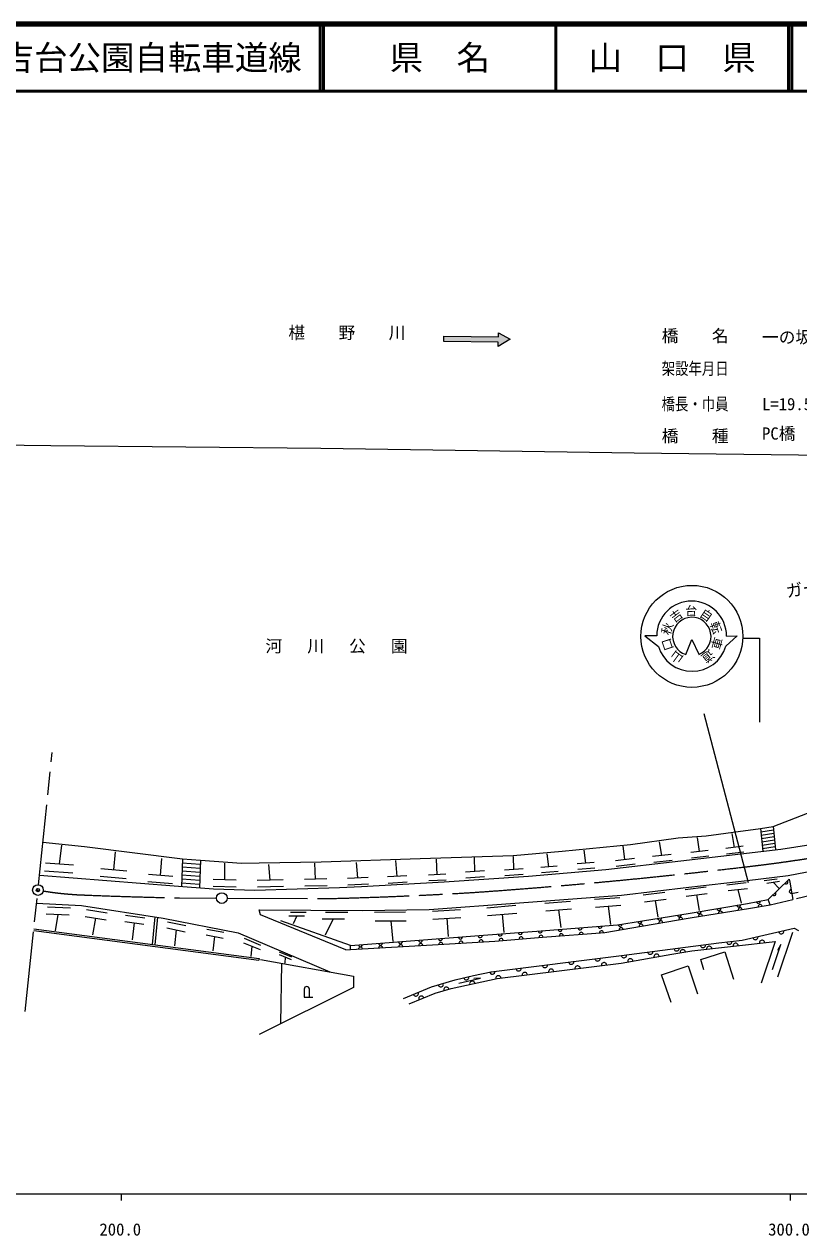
# Model space of a CAD drawing. Units: millimetres, scale not verified. Extents: x 40000 to 680000, y 20000 to 380000.
# Drawn here: x 253488 to 369306, y 198715 to 380000 of the extents above; entities that cross this region are included whole.
import ezdxf
from ezdxf.enums import TextEntityAlignment as Align

# ---------------------------------------------------------------- set-up
doc = ezdxf.new("R2010")
doc.units = ezdxf.units.MM
doc.header["$LTSCALE"] = 1000
doc.header["$PDMODE"] = 32
doc.header["$PDSIZE"] = 500
doc.linetypes.add('CHAIN', pattern=[18.5, 12, -1.5, 3.5, -1.5])
for name, color, linetype, lineweight in [('M-BGD', 7, 'Continuous', 13), ('M-BMK', 2, 'CHAIN', 13), ('M-BMK-SRVR', 3, 'Continuous', 13), ('M-STR-HTXT', 7, 'Continuous', 13), ('M-STR-STRC', 7, 'Continuous', 13), ('M-TTL', 2, 'Continuous', 140), ('M-TTL-BAND', 7, 'Continuous', 25), ('M-TTL-LINE', 7, 'Continuous', 50)]:
    doc.layers.add(name, color=color, linetype=linetype, lineweight=lineweight)
for name, color, linetype in [('M-BGD-HTXT', 7, 'Continuous'), ('M-OTRS', 6, 'Continuous'), ('M-TTL-TXT', 7, 'Continuous')]:
    doc.layers.add(name, color=color, linetype=linetype)
doc.styles.add('ＭＳ ゴシック', font='')
doc.styles.get('ＭＳ ゴシック').set_extended_font_data('MS Gothic')

# ---------------------------------------------------------------- blocks, each defined once
blk = doc.blocks.new('記念碑')
at = {"color": 7, "linetype": 'Continuous', "lineweight": 13}
for p, q in [((-0.6, 1.9), (-0.6, 0)), ((-0.6, 0), (1.4, 0)), ((0.6, 0), (0.6, 1.9))]:
    blk.add_line(p, q, dxfattribs=at)
blk.add_arc((0, 1.9), 0.6, 0, 180, dxfattribs=at)

msp = doc.modelspace()

# ---------------------------------------------------------------- hatches: boundary and pattern name
at = {"layer": 'M-BGD'}
msp.add_hatch(color=256, dxfattribs=at).paths.add_polyline_path([(324410, 333848), (326157, 332851), (324355, 331756), (324368, 332426), (316220, 332546), (316242, 333341), (324389, 333217)])

# ---------------------------------------------------------------- linework, layer by layer
for p, q in [((316246, 333341), (316242, 333338)), ((231142, 317308), (257456, 316968)), ((257456, 316968), (297846, 316560)), ((297846, 316560), (344695, 315880)), ((344695, 315880), (378013, 315472)), ((365480, 259937), (373042, 262894)), ((360263, 259231), (363599, 259660)), ((363599, 259660), (365480, 259937)), ((363599, 259660), (363950, 256271)), ((363650, 259163), (365532, 259439)), ((365480, 259937), (365838, 256493)), ((256284, 257613), (262473, 256951)), ((344170, 257246), (351270, 258243)), ((348834, 255616), (348485, 257678)), ((351270, 258243), (355441, 258572)), ((354449, 256211), (354181, 258298)), ((355441, 258572), (360263, 259231)), ((359680, 256828), (359349, 258902)), ((363702, 258665), (365584, 258941)), ((363754, 258167), (365635, 258443)), ((363805, 257669), (365687, 257946)), ((363857, 257172), (365739, 257448)), ((366605, 256583), (376595, 258118)), ((258781, 254340), (259122, 257183)), ((262473, 256951), (277130, 255111)), ((266886, 253459), (267140, 256140)), ((312680, 255151), (326622, 255614)), ((326622, 255614), (333915, 256239)), ((331956, 253932), (331695, 255850)), ((333915, 256239), (344170, 257246)), ((337452, 254450), (337240, 256437)), ((343316, 255006), (343063, 257051)), ((350207, 255765), (347460, 255466)), ((351659, 254828), (366605, 256583)), ((355741, 256361), (353157, 256062)), ((360972, 256991), (358388, 256665)), ((361109, 256134), (358525, 255808)), ((363909, 256674), (365790, 256950)), ((260875, 254190), (256687, 254489)), ((273885, 252634), (274076, 255188)), ((277130, 255111), (277005, 250989)), ((277093, 253910), (279789, 253729)), ((277112, 254510), (279807, 254329)), ((277130, 255110), (279826, 254929)), ((279825, 254929), (279700, 250788)), ((279825, 254929), (285965, 254466)), ((283474, 251982), (283502, 254450)), ((285965, 254466), (288605, 254506)), ((288605, 254506), (297912, 254687)), ((290253, 251929), (290079, 254293)), ((297055, 252073), (296939, 254474)), ((297912, 254687), (312680, 255151)), ((303364, 252253), (303194, 254580)), ((309255, 252480), (309071, 254854)), ((315239, 252743), (315121, 255058)), ((320890, 253211), (320795, 255295)), ((326696, 253518), (326633, 255453)), ((333198, 254041), (330714, 253823)), ((338721, 254550), (336183, 254350)), ((340437, 253518), (351659, 254828)), ((344749, 255187), (341884, 254825)), ((344858, 254311), (341993, 253948)), ((350357, 254881), (347610, 254582)), ((355851, 255501), (353267, 255202)), ((255772, 252694), (275905, 251071)), ((260729, 252972), (256540, 253271)), ((268736, 252126), (264819, 252493)), ((268845, 253275), (264928, 253642)), ((275721, 252491), (272049, 252777)), ((277039, 252109), (279735, 251929)), ((277057, 252710), (279753, 252529)), ((277075, 253310), (279771, 253129)), ((285196, 251928), (281751, 252037)), ((292191, 251990), (288315, 251868)), ((298728, 252114), (295382, 252032)), ((304914, 252335), (301813, 252171)), ((310683, 252562), (307827, 252399)), ((316526, 252807), (313952, 252680)), ((316261, 251685), (328873, 252531)), ((322291, 253307), (319490, 253116)), ((322332, 252414), (319530, 252223)), ((328083, 253613), (325309, 253422)), ((328111, 252783), (325336, 252593)), ((328873, 252531), (340437, 253518)), ((333309, 253219), (330825, 253001)), ((338812, 253706), (336273, 253506)), ((361588, 251888), (367713, 252641)), ((364153, 251883), (366075, 252146)), ((364722, 249042), (367847, 252082)), ((367713, 252641), (372649, 253568)), ((367847, 252082), (367960, 251617)), ((368957, 249194), (383856, 252670)), ((275640, 251396), (271968, 251682)), ((275905, 251071), (281783, 250633)), ((277021, 251509), (279717, 251328)), ((285184, 250870), (281739, 250979)), ((281783, 250633), (287948, 250422)), ((287948, 250422), (300610, 250845)), ((292266, 250977), (288390, 250854)), ((298778, 251085), (295432, 251003)), ((300610, 250845), (303897, 250963)), ((304986, 251337), (301886, 251174)), ((303897, 250963), (316261, 251685)), ((310756, 251611), (307900, 251448)), ((316570, 251949), (313995, 251822)), ((342796, 249697), (352864, 250881)), ((352299, 250527), (355454, 250908)), ((352864, 250881), (361588, 251888)), ((358570, 251234), (361453, 251561)), ((358769, 250364), (361652, 250690)), ((360211, 250527), (360676, 248496)), ((364510, 251493), (366432, 251756)), ((365471, 251625), (366303, 250716)), ((367960, 251617), (368396, 249020)), ((255334, 248492), (262049, 248116)), ((314056, 247522), (327565, 248549)), ((327565, 248549), (342796, 249697)), ((331335, 248498), (335197, 248797)), ((338766, 249070), (342574, 249342)), ((346044, 249728), (349281, 250136)), ((346221, 248671), (349457, 249079)), ((347839, 248875), (348252, 246411)), ((352453, 249530), (355608, 249910)), ((353090, 246987), (361633, 248438)), ((354031, 249720), (354390, 247393)), ((361633, 248438), (364722, 249042)), ((365011, 248228), (364722, 249042)), ((365011, 248228), (368396, 249020)), ((368241, 249947), (369220, 250150)), ((256790, 246864), (260217, 246737)), ((256954, 247921), (260381, 247794)), ((258503, 246801), (258120, 244335)), ((262049, 248116), (274261, 246248)), ((262785, 247538), (265903, 247049)), ((268652, 246696), (271499, 246279)), ((288841, 246736), (288621, 247504)), ((288621, 247504), (304071, 247373)), ((301594, 241518), (288841, 246736)), ((293056, 246595), (295395, 246595)), ((293289, 247115), (295628, 247115)), ((294225, 246595), (293682, 245382)), ((298524, 247126), (301896, 247144)), ((304071, 247373), (314056, 247522)), ((305842, 247147), (310484, 247183)), ((314513, 247271), (318701, 247516)), ((322644, 247806), (327010, 248174)), ((322760, 246644), (327125, 247011)), ((324943, 246827), (325212, 244114)), ((331471, 247351), (335333, 247650)), ((333402, 247500), (333719, 244824)), ((338911, 247901), (342719, 248173)), ((340815, 248037), (341154, 245308)), ((345918, 245832), (353090, 246987)), ((353064, 246274), (362070, 247725)), ((362070, 247725), (365011, 248228)), ((262597, 246503), (265716, 246013)), ((264156, 246258), (263699, 243737)), ((268523, 245746), (271370, 245329)), ((269946, 245537), (269602, 243012)), ((272668, 242311), (273075, 246429)), ((273065, 242258), (273471, 246369)), ((274261, 246248), (285486, 244063)), ((274818, 244782), (277565, 244211)), ((274908, 245713), (277655, 245142)), ((302281, 242151), (291862, 245846)), ((298017, 246122), (301390, 246140)), ((299704, 246131), (298477, 243700)), ((305979, 245821), (310621, 245858)), ((308300, 245840), (308620, 242746)), ((314594, 246097), (318783, 246341)), ((316689, 246219), (316879, 243480)), ((330768, 244355), (336503, 244771)), ((336503, 244771), (342184, 245255)), ((340311, 244088), (345791, 245045)), ((342184, 245255), (345918, 245832)), ((345791, 245045), (353064, 246274)), ((360852, 242969), (368628, 244742)), ((368628, 244742), (369273, 244393)), ((254909, 244413), (288575, 239950)), ((254935, 244661), (288607, 240198)), ((276192, 244496), (275964, 242118)), ((280683, 243740), (283239, 243268)), ((280784, 244600), (283340, 244129)), ((281961, 243504), (281709, 241363)), ((285486, 244063), (299173, 238195)), ((286359, 243235), (288825, 242220)), ((311252, 242837), (322145, 243670)), ((322145, 243670), (330768, 244355)), ((323871, 242819), (330973, 243393)), ((330973, 243393), (340311, 244088)), ((357360, 242546), (360852, 242969)), ((368360, 244096), (366103, 237428)), ((286299, 242570), (288765, 241555)), ((287532, 242063), (287391, 240511)), ((291629, 241199), (293443, 240438)), ((301594, 241518), (302272, 241534)), ((302272, 241534), (314533, 242245)), ((302272, 241534), (302281, 242151)), ((302281, 242151), (311252, 242837)), ((314533, 242245), (323871, 242819)), ((342793, 240673), (357360, 242546)), ((350310, 240876), (353302, 241330)), ((353302, 241330), (365798, 242767)), ((354642, 240057), (358248, 241191)), ((358248, 241191), (359536, 237097)), ((365798, 242767), (363675, 236491)), ((365367, 238568), (366616, 242288)), ((366616, 242288), (366140, 241393)), ((288607, 240198), (288575, 239950)), ((288816, 240059), (302733, 237554)), ((291611, 240807), (293424, 240045)), ((291965, 239492), (291788, 230428)), ((292518, 240426), (292475, 239509)), ((323300, 238233), (342793, 240673)), ((324183, 237210), (342725, 239517)), ((342725, 239517), (350310, 240876)), ((355135, 238487), (354642, 240057)), ((302733, 237554), (302742, 235850)), ((317921, 236997), (320674, 237655)), ((320674, 237655), (323300, 238233)), ((348801, 237781), (352747, 239123)), ((350214, 233627), (348801, 237781)), ((352747, 239123), (354174, 234928)), ((302742, 235850), (288601, 228850)), ((310211, 234230), (314402, 235949)), ((314402, 235949), (317921, 236997)), ((314936, 235034), (317313, 235739)), ((317313, 235739), (324183, 237210)), ((318468, 236510), (321709, 237274)), ((321709, 237274), (320697, 237207)), ((311027, 233442), (314936, 235034))]:
    msp.add_line(p, q, dxfattribs=at)
msp.add_lwpolyline([(324389, 333217), (324410, 333848), (326157, 332851), (324355, 331756), (324368, 332426), (316220, 332546), (316242, 333341)], close=True, dxfattribs=at)
for centre, radius, start, end in [((367432, 251614), 253, 213.60964, 54.80931), ((368144, 250240), 253, 88.92655, 290.12622), ((363253, 248754), 299, 190.9603, 11.1801), ((365647, 249877), 253, 213.60964, 54.80931), ((351450, 246723), 299, 189.03895, 9.25875), ((354404, 247210), 299, 189.52764, 9.74744), ((354622, 246524), 301, 9.3061, 188.99441), ((357356, 247711), 299, 189.52764, 9.74744), ((357592, 247003), 301, 9.3061, 188.99441), ((360308, 248212), 299, 189.52764, 9.74744), ((360562, 247481), 301, 9.3061, 188.99441), ((363529, 247974), 301, 9.87253, 189.56084), ((336614, 244780), 299, 184.30868, 4.97455), ((339598, 245034), 299, 184.75461, 4.97442), ((342578, 245315), 299, 188.68272, 8.90252), ((342758, 244515), 301, 10.06165, 189.74996), ((345537, 245773), 299, 188.68272, 8.90252), ((345722, 245032), 301, 9.82053, 189.75048), ((348494, 246246), 299, 189.03895, 9.25875), ((348688, 245534), 301, 9.7468, 189.43512), ((351654, 246035), 301, 9.7468, 189.43512), ((312730, 242950), 299, 184.26179, 4.48159), ((315716, 243178), 299, 184.26179, 4.48159), ((318702, 243406), 299, 184.26179, 4.48159), ((321687, 243634), 299, 184.26179, 4.48159), ((321791, 242690), 301, 3.67445, 183.36277), ((324672, 243870), 299, 184.4321, 4.6519), ((324792, 242893), 301, 4.77821, 184.46653), ((327657, 244107), 299, 184.4321, 4.6519), ((327791, 243135), 301, 4.77821, 184.46653), ((330642, 244344), 299, 184.4315, 4.42715), ((330789, 243377), 301, 4.63676, 184.4672), ((333628, 244562), 299, 184.04246, 4.26226), ((333789, 243602), 301, 4.41273, 184.10104), ((336789, 243825), 301, 4.41273, 184.10104), ((339788, 244049), 301, 4.41273, 184.10104), ((362823, 243416), 397, 192.40787, 13.27764), ((363821, 242542), 398, 6.27569, 186.84735), ((366694, 244298), 397, 192.40787, 13.27764), ((303774, 241620), 301, 3.47597, 183.16428), ((303774, 242265), 299, 184.26106, 4.48086), ((306759, 242493), 299, 184.26106, 4.48086), ((306777, 241794), 301, 3.47597, 183.16428), ((309745, 242721), 299, 184.26106, 4.48086), ((309780, 241968), 301, 3.47597, 183.16428), ((312783, 242142), 301, 3.47597, 183.16428), ((315786, 242321), 301, 3.67445, 183.36277), ((318788, 242506), 301, 3.67445, 183.36277), ((347105, 241224), 397, 186.89486, 7.76464), ((351042, 241731), 397, 186.89486, 7.76464), ((351965, 241129), 398, 8.32982, 188.90148), ((354979, 242237), 397, 186.89486, 7.76464), ((355913, 241632), 398, 6.27569, 186.84735), ((358918, 242732), 397, 186.47305, 7.34282), ((359867, 242087), 398, 6.27569, 186.84735), ((335290, 239730), 397, 186.69985, 7.56962), ((339229, 240223), 397, 186.69985, 7.56962), ((340185, 239202), 398, 6.80598, 187.37764), ((343167, 240718), 397, 186.88512, 7.76446), ((344123, 239769), 398, 9.87834, 190.45), ((348040, 240472), 398, 9.87834, 190.45), ((319598, 237395), 397, 193.00798, 13.87776), ((323473, 238251), 397, 189.6015, 7.63431), ((324386, 237237), 398, 6.77012, 189.83658), ((327412, 238744), 397, 186.69985, 7.56962), ((328336, 237728), 398, 6.80598, 187.37764), ((331351, 239237), 397, 186.69985, 7.56962), ((332285, 238220), 398, 6.80598, 187.37764), ((336235, 238711), 398, 6.80598, 187.37764), ((315769, 236353), 397, 196.1439, 17.01368), ((316613, 235533), 398, 16.23506, 196.80672), ((320491, 236421), 398, 11.79745, 192.36911), ((312049, 234981), 397, 201.87132, 22.74109), ((312870, 234195), 398, 21.87113, 202.44279)]:
    msp.add_arc(centre, radius, start, end, dxfattribs=at)
at = {"layer": 'M-BMK'}
for p, q in [((255620, 251242), (257683, 271036)), ((253642, 232251), (255454, 249650)), ((276709, 249267), (282234, 249246)), ((283834, 249240), (299033, 249174))]:
    msp.add_line(p, q, dxfattribs=at)
for centre, radius, start, end in [((335193, 481394), 228980, 276.5153, 281.80662), ((262043, 1091918), 843867, 273.96115, 276.74634), ((264139, 298095), 48420, 260.71395, 268.03362), ((292554, 996135), 747036, 267.69259, 268.78461), ((283319, 878647), 629670, 271.43005, 273.37038)]:
    msp.add_arc(centre, radius, start, end, dxfattribs=at)
at = {"layer": 'M-BMK-SRVR'}
for centre in [(255537, 250446), (283034, 249244)]:
    msp.add_circle(centre, 800, dxfattribs=at)
at = {"layer": 'M-OTRS'}
msp.add_point((255537, 250446), dxfattribs=at)
at = {"layer": 'M-STR-STRC'}
for p, q in [((348063, 288501), (346295, 288461)), ((346295, 288461), (348309, 286896)), ((360074, 288472), (358419, 286925)), ((358505, 288453), (360074, 288472)), ((352416, 285679), (353336, 287937)), ((353336, 287937), (354347, 285725)), ((360995, 288136), (363412, 288136)), ((363412, 288136), (363412, 275561)), ((355092, 276852), (361729, 251599))]:
    msp.add_line(p, q, dxfattribs=at)
msp.add_circle((353327, 288407), 7630, dxfattribs=at)
for centre, radius, start, end in [((353283, 288459), 5222, 359.93402, 179.54548), ((353318, 288392), 2869, 291.1103, 251.6855), ((353360, 288461), 5288, 197.21134, 343.11438)]:
    msp.add_arc(centre, radius, start, end, dxfattribs=at)
at = {"layer": 'M-TTL'}
msp.add_line((680000, 380000), (40000, 380000), dxfattribs=at)
at = {"layer": 'M-TTL-BAND'}
for p, q in [((40000, 205000), (579000, 205000)), ((268000, 205000), (268000, 204000)), ((368000, 205000), (368000, 204000))]:
    msp.add_line(p, q, dxfattribs=at)
at = {"layer": 'M-TTL-LINE'}
for p, q in [((297750, 380000), (297750, 370000)), ((298250, 380000), (298250, 370000)), ((333000, 380000), (333000, 370000)), ((367750, 380000), (367750, 370000)), ((368250, 380000), (368250, 370000)), ((40000, 370000), (680000, 370000))]:
    msp.add_line(p, q, dxfattribs=at)

# ---------------------------------------------------------------- block references
at = {"layer": 'M-BGD', "xscale": 640, "yscale": 640}
msp.add_blockref('記念碑', (295740, 234407), dxfattribs=at)

# ---------------------------------------------------------------- texts
at = {"layer": 'M-BGD-HTXT', "style": 'ＭＳ ゴシック'}
msp.add_text('椹\u3000\u3000野\u3000\u3000川', height=1833, dxfattribs=at).set_placement((301725, 333844), align=Align.MIDDLE_CENTER)
at = {"layer": 'M-BGD-HTXT', "insert": (302064, 286847), "char_height": 1833, "attachment_point": 5, "style": 'ＭＳ ゴシック'}
msp.add_mtext('\\T2.5;河川公園', dxfattribs=at)
at = {"layer": 'M-STR-HTXT', "style": 'ＭＳ ゴシック'}
for s, p in [('橋\u3000\u3000名', (353810, 331918)), ('橋\u3000\u3000種', (353810, 316918)), ('PC橋', (366310, 317291))]:
    msp.add_text(s, height=1833, dxfattribs=at).set_placement(p, align=Align.BOTTOM_CENTER)
for s, p in [('一の坂川橋', (363810, 333168)), ('L=19.5\u3000W=3.0', (363810, 323168))]:
    msp.add_text(s, height=1833, dxfattribs=at).set_placement(p, align=Align.MIDDLE_LEFT)
at = {"layer": 'M-STR-HTXT', "style": 'ＭＳ ゴシック', "width": 0.8}
msp.add_text('架設年月日', height=1833, dxfattribs=at).set_placement((353810, 327008), align=Align.BOTTOM_CENTER)
msp.add_text('橋長・巾員', height=1833, dxfattribs=at).set_placement((348810, 323168), align=Align.MIDDLE_LEFT)
at = {"layer": 'M-STR-HTXT', "style": 'ＭＳ ゴシック'}
msp.add_text('ガードパイプ', height=1833, rotation=9.746, dxfattribs=at).set_placement((375045, 294939), align=Align.BOTTOM_CENTER)
at = {"layer": 'M-STR-STRC', "style": 'ＭＳ ゴシック'}
for s, rotation, p in [('吉', 37.017, (351011, 291452)), ('台', 1.398, (353225, 292223)), ('自', 325.778, (355473, 291561)), ('秋', 72.637, (349661, 289536)), ('転', 290.159, (356915, 289713)), ('車', 254.539, (357011, 287371)), ('口', 108.256, (349679, 287192)), ('道', 218.595, (355718, 285412)), ('山', 143.876, (351059, 285297))]:
    msp.add_text(s, height=1320, rotation=rotation, dxfattribs=at).set_placement(p, align=Align.MIDDLE_CENTER)
at = {"layer": 'M-TTL-BAND', "style": 'ＭＳ ゴシック'}
for s, p in [('200.0', (267844, 198195)), ('300.0', (367844, 198195))]:
    msp.add_text(s, height=1833, dxfattribs=at).set_placement(p, align=Align.BOTTOM_CENTER)
at = {"layer": 'M-TTL-TXT', "style": 'ＭＳ ゴシック'}
msp.add_text('一般県道\u3000山口秋吉台公園自転車道線', height=3666, dxfattribs=at).set_placement((209969, 375000), align=Align.MIDDLE_LEFT)
for s, p in [('県\u3000名', (315625, 375000)), ('山\u3000口\u3000県', (350375, 375000))]:
    msp.add_text(s, height=3666, dxfattribs=at).set_placement(p, align=Align.MIDDLE_CENTER)

doc.saveas('drawing.dxf')
